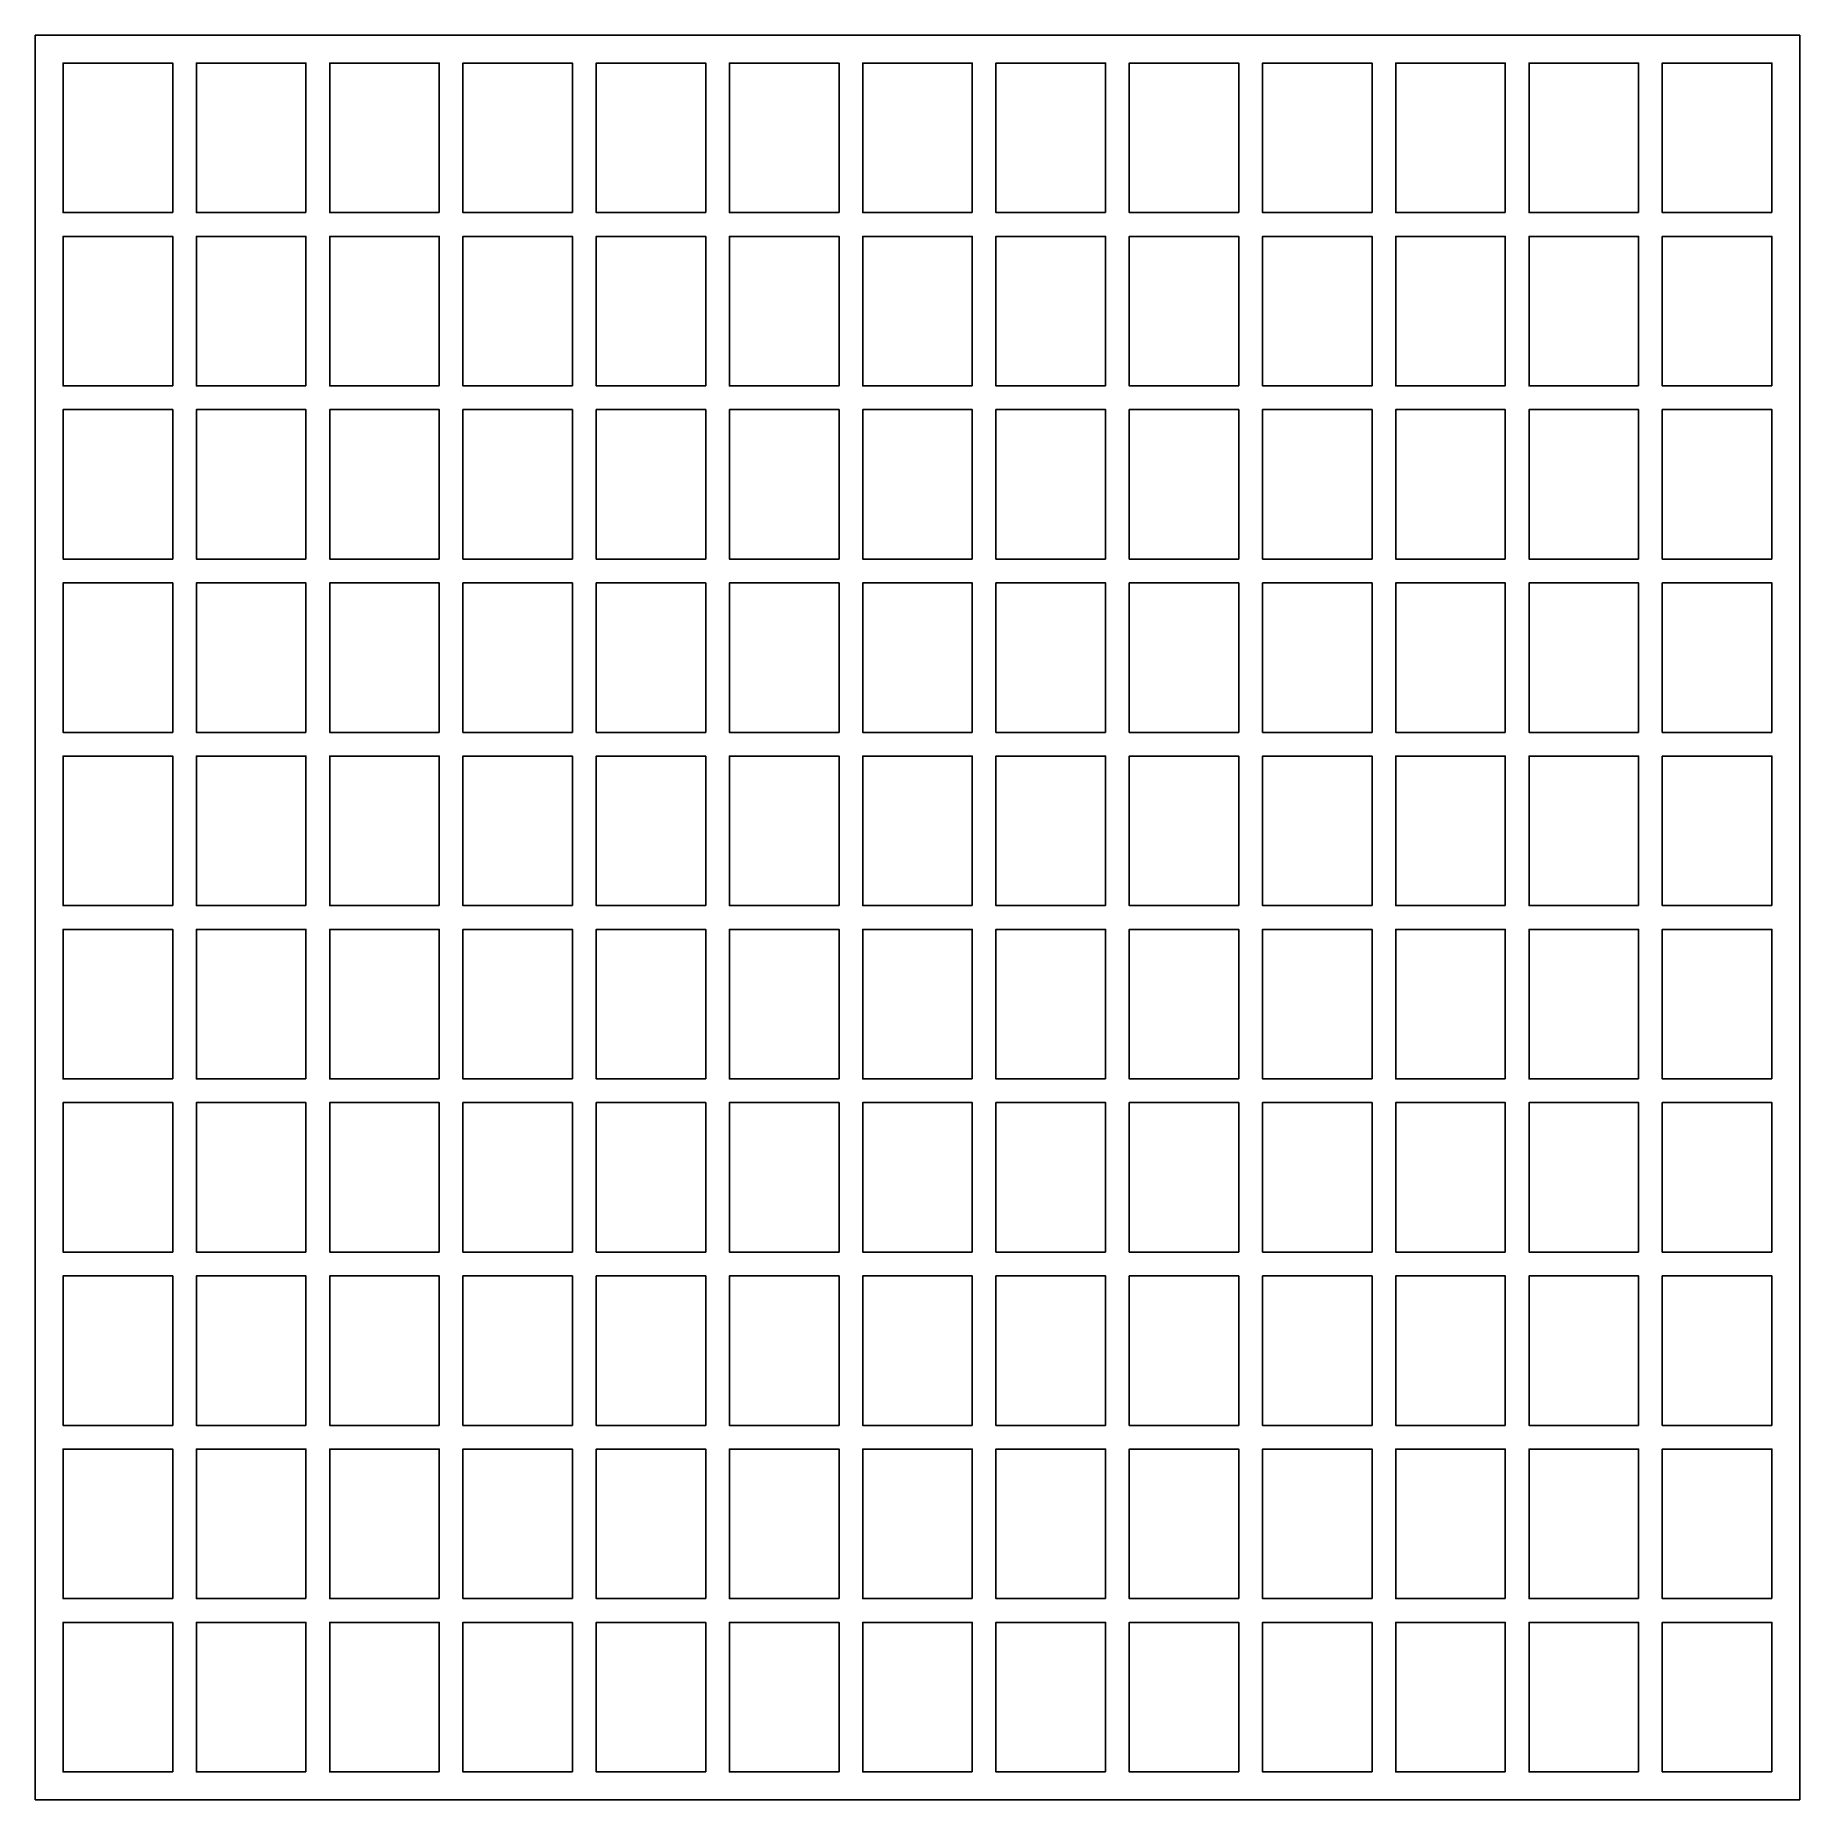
# Model space of a CAD drawing. Extents: x -89 to 132, y 27 to 248.
import ezdxf

# ---------------------------------------------------------------- set-up
doc = ezdxf.new("R2010")
doc.units = 0
doc.layers.add('Layer_1', color=7, linetype='CONTINUOUS')

msp = doc.modelspace()

# ---------------------------------------------------------------- linework, layer by layer
at = {"layer": 'Layer_1', "color": 5}
for points in [[(-89.168389, 248.113383), (-89.168389, 26.88662), (132.06839, 26.88662), (132.06839, 248.113383)], [(-71.941686, 225.874752), (-85.675757, 225.874752), (-85.675757, 244.620746), (-71.941686, 244.620746)], [(-55.23191, 225.874752), (-68.96597, 225.874752), (-68.96597, 244.620746), (-55.23191, 244.620746)], [(-38.52212, 225.874752), (-52.256178, 225.874752), (-52.256178, 244.620746), (-38.52212, 244.620746)], [(-21.812329, 225.874752), (-35.546389, 225.874752), (-35.546389, 244.620746), (-21.812329, 244.620746)], [(-5.102539, 225.874752), (-18.8366, 225.874752), (-18.8366, 244.620746), (-5.102539, 244.620746)], [(11.60724, 225.874752), (-2.126821, 225.874752), (-2.126821, 244.620746), (11.60724, 244.620746)], [(28.317029, 225.874752), (14.582969, 225.874752), (14.582969, 244.620746), (28.317029, 244.620746)], [(45.026815, 225.874752), (31.29276, 225.874752), (31.29276, 244.620746), (45.026815, 244.620746)], [(61.736602, 225.874752), (48.002545, 225.874752), (48.002545, 244.620746), (61.736602, 244.620746)], [(78.446391, 225.874752), (64.712331, 225.874752), (64.712331, 244.620746), (78.446391, 244.620746)], [(95.156178, 225.874752), (81.422118, 225.874752), (81.422118, 244.620746), (95.156178, 244.620746)], [(111.86596, 225.874752), (98.131904, 225.874752), (98.131904, 244.620746), (111.86596, 244.620746)], [(128.57575, 225.874752), (114.84169, 225.874752), (114.84169, 244.620746), (128.57575, 244.620746)], [(-71.941686, 204.153032), (-85.675757, 204.153032), (-85.675757, 222.899026), (-71.941686, 222.899026)], [(-55.23191, 204.153032), (-68.96597, 204.153032), (-68.96597, 222.899026), (-55.23191, 222.899026)], [(-38.52212, 204.153032), (-52.256178, 204.153032), (-52.256178, 222.899026), (-38.52212, 222.899026)], [(-21.812329, 204.153032), (-35.546389, 204.153032), (-35.546389, 222.899026), (-21.812329, 222.899026)], [(-5.102539, 204.153032), (-18.8366, 204.153032), (-18.8366, 222.899026), (-5.102539, 222.899026)], [(11.60724, 204.153032), (-2.126821, 204.153032), (-2.126821, 222.899026), (11.60724, 222.899026)], [(28.317029, 204.153032), (14.582969, 204.153032), (14.582969, 222.899026), (28.317029, 222.899026)], [(45.026815, 204.153032), (31.29276, 204.153032), (31.29276, 222.899026), (45.026815, 222.899026)], [(61.736602, 204.153032), (48.002545, 204.153032), (48.002545, 222.899026), (61.736602, 222.899026)], [(78.446391, 204.153032), (64.712331, 204.153032), (64.712331, 222.899026), (78.446391, 222.899026)], [(95.156178, 204.153032), (81.422118, 204.153032), (81.422118, 222.899026), (95.156178, 222.899026)], [(111.86596, 204.153032), (98.131904, 204.153032), (98.131904, 222.899026), (111.86596, 222.899026)], [(128.57575, 204.153032), (114.84169, 204.153032), (114.84169, 222.899026), (128.57575, 222.899026)], [(-71.941686, 182.43131), (-85.675757, 182.43131), (-85.675757, 201.177306), (-71.941686, 201.177306)], [(-55.23191, 182.43131), (-68.96597, 182.43131), (-68.96597, 201.177306), (-55.23191, 201.177306)], [(-38.52212, 182.43131), (-52.256178, 182.43131), (-52.256178, 201.177306), (-38.52212, 201.177306)], [(-21.812329, 182.43131), (-35.546389, 182.43131), (-35.546389, 201.177306), (-21.812329, 201.177306)], [(-5.102539, 182.43131), (-18.8366, 182.43131), (-18.8366, 201.177306), (-5.102539, 201.177306)], [(11.60724, 182.43131), (-2.126821, 182.43131), (-2.126821, 201.177306), (11.60724, 201.177306)], [(28.317029, 182.43131), (14.582969, 182.43131), (14.582969, 201.177306), (28.317029, 201.177306)], [(45.026815, 182.43131), (31.29276, 182.43131), (31.29276, 201.177306), (45.026815, 201.177306)], [(61.736602, 182.43131), (48.002545, 182.43131), (48.002545, 201.177306), (61.736602, 201.177306)], [(78.446391, 182.43131), (64.712331, 182.43131), (64.712331, 201.177306), (78.446391, 201.177306)], [(95.156178, 182.43131), (81.422118, 182.43131), (81.422118, 201.177306), (95.156178, 201.177306)], [(111.86596, 182.43131), (98.131904, 182.43131), (98.131904, 201.177306), (111.86596, 201.177306)], [(128.57575, 182.43131), (114.84169, 182.43131), (114.84169, 201.177306), (128.57575, 201.177306)], [(-71.941686, 160.70959), (-85.675757, 160.70959), (-85.675757, 179.45558), (-71.941686, 179.45558)], [(-55.23191, 160.70959), (-68.96597, 160.70959), (-68.96597, 179.45558), (-55.23191, 179.45558)], [(-38.52212, 160.70959), (-52.256178, 160.70959), (-52.256178, 179.45558), (-38.52212, 179.45558)], [(-21.812329, 160.70959), (-35.546389, 160.70959), (-35.546389, 179.45558), (-21.812329, 179.45558)], [(-5.102539, 160.70959), (-18.8366, 160.70959), (-18.8366, 179.45558), (-5.102539, 179.45558)], [(11.60724, 160.70959), (-2.126821, 160.70959), (-2.126821, 179.45558), (11.60724, 179.45558)], [(28.317029, 160.70959), (14.582969, 160.70959), (14.582969, 179.45558), (28.317029, 179.45558)], [(45.026815, 160.70959), (31.29276, 160.70959), (31.29276, 179.45558), (45.026815, 179.45558)], [(61.736602, 160.70959), (48.002545, 160.70959), (48.002545, 179.45558), (61.736602, 179.45558)], [(78.446391, 160.70959), (64.712331, 160.70959), (64.712331, 179.45558), (78.446391, 179.45558)], [(95.156178, 160.70959), (81.422118, 160.70959), (81.422118, 179.45558), (95.156178, 179.45558)], [(111.86596, 160.70959), (98.131904, 160.70959), (98.131904, 179.45558), (111.86596, 179.45558)], [(128.57575, 160.70959), (114.84169, 160.70959), (114.84169, 179.45558), (128.57575, 179.45558)], [(-71.941686, 138.98787), (-85.675757, 138.98787), (-85.675757, 157.73387), (-71.941686, 157.73387)], [(-55.23191, 138.98787), (-68.96597, 138.98787), (-68.96597, 157.73387), (-55.23191, 157.73387)], [(-38.52212, 138.98787), (-52.256178, 138.98787), (-52.256178, 157.73387), (-38.52212, 157.73387)], [(-21.812329, 138.98787), (-35.546389, 138.98787), (-35.546389, 157.73387), (-21.812329, 157.73387)], [(-5.102539, 138.98787), (-18.8366, 138.98787), (-18.8366, 157.73387), (-5.102539, 157.73387)], [(11.60724, 138.98787), (-2.126821, 138.98787), (-2.126821, 157.73387), (11.60724, 157.73387)], [(28.317029, 138.98787), (14.582969, 138.98787), (14.582969, 157.73387), (28.317029, 157.73387)], [(45.026815, 138.98787), (31.29276, 138.98787), (31.29276, 157.73387), (45.026815, 157.73387)], [(61.736602, 138.98787), (48.002545, 138.98787), (48.002545, 157.73387), (61.736602, 157.73387)], [(78.446391, 138.98787), (64.712331, 138.98787), (64.712331, 157.73387), (78.446391, 157.73387)], [(95.156178, 138.98787), (81.422118, 138.98787), (81.422118, 157.73387), (95.156178, 157.73387)], [(111.86596, 138.98787), (98.131904, 138.98787), (98.131904, 157.73387), (111.86596, 157.73387)], [(128.57575, 138.98787), (114.84169, 138.98787), (114.84169, 157.73387), (128.57575, 157.73387)], [(-71.941686, 117.26615), (-85.675757, 117.26615), (-85.675757, 136.01215), (-71.941686, 136.01215)], [(-55.23191, 117.26615), (-68.96597, 117.26615), (-68.96597, 136.01215), (-55.23191, 136.01215)], [(-38.52212, 117.26615), (-52.256178, 117.26615), (-52.256178, 136.01215), (-38.52212, 136.01215)], [(-21.812329, 117.26615), (-35.546389, 117.26615), (-35.546389, 136.01215), (-21.812329, 136.01215)], [(-5.102539, 117.26615), (-18.8366, 117.26615), (-18.8366, 136.01215), (-5.102539, 136.01215)], [(11.60724, 117.26615), (-2.126821, 117.26615), (-2.126821, 136.01215), (11.60724, 136.01215)], [(28.317029, 117.26615), (14.582969, 117.26615), (14.582969, 136.01215), (28.317029, 136.01215)], [(45.026815, 117.26615), (31.29276, 117.26615), (31.29276, 136.01215), (45.026815, 136.01215)], [(61.736602, 117.26615), (48.002545, 117.26615), (48.002545, 136.01215), (61.736602, 136.01215)], [(78.446391, 117.26615), (64.712331, 117.26615), (64.712331, 136.01215), (78.446391, 136.01215)], [(95.156178, 117.26615), (81.422118, 117.26615), (81.422118, 136.01215), (95.156178, 136.01215)], [(111.86596, 117.26615), (98.131904, 117.26615), (98.131904, 136.01215), (111.86596, 136.01215)], [(128.57575, 117.26615), (114.84169, 117.26615), (114.84169, 136.01215), (128.57575, 136.01215)], [(-71.941686, 95.54443), (-85.675757, 95.54443), (-85.675757, 114.29043), (-71.941686, 114.29043)], [(-55.23191, 95.54443), (-68.96597, 95.54443), (-68.96597, 114.29043), (-55.23191, 114.29043)], [(-38.52212, 95.54443), (-52.256178, 95.54443), (-52.256178, 114.29043), (-38.52212, 114.29043)], [(-21.812329, 95.54443), (-35.546389, 95.54443), (-35.546389, 114.29043), (-21.812329, 114.29043)], [(-5.102539, 95.54443), (-18.8366, 95.54443), (-18.8366, 114.29043), (-5.102539, 114.29043)], [(11.60724, 95.54443), (-2.126821, 95.54443), (-2.126821, 114.29043), (11.60724, 114.29043)], [(28.317029, 95.54443), (14.582969, 95.54443), (14.582969, 114.29043), (28.317029, 114.29043)], [(45.026815, 95.54443), (31.29276, 95.54443), (31.29276, 114.29043), (45.026815, 114.29043)], [(61.736602, 95.54443), (48.002545, 95.54443), (48.002545, 114.29043), (61.736602, 114.29043)], [(78.446391, 95.54443), (64.712331, 95.54443), (64.712331, 114.29043), (78.446391, 114.29043)], [(95.156178, 95.54443), (81.422118, 95.54443), (81.422118, 114.29043), (95.156178, 114.29043)], [(111.86596, 95.54443), (98.131904, 95.54443), (98.131904, 114.29043), (111.86596, 114.29043)], [(128.57575, 95.54443), (114.84169, 95.54443), (114.84169, 114.29043), (128.57575, 114.29043)], [(-71.941686, 73.82271), (-85.675757, 73.82271), (-85.675757, 92.5687), (-71.941686, 92.5687)], [(-55.23191, 73.82271), (-68.96597, 73.82271), (-68.96597, 92.5687), (-55.23191, 92.5687)], [(-38.52212, 73.82271), (-52.256178, 73.82271), (-52.256178, 92.5687), (-38.52212, 92.5687)], [(-21.812329, 73.82271), (-35.546389, 73.82271), (-35.546389, 92.5687), (-21.812329, 92.5687)], [(-5.102539, 73.82271), (-18.8366, 73.82271), (-18.8366, 92.5687), (-5.102539, 92.5687)], [(11.60724, 73.82271), (-2.126821, 73.82271), (-2.126821, 92.5687), (11.60724, 92.5687)], [(28.317029, 73.82271), (14.582969, 73.82271), (14.582969, 92.5687), (28.317029, 92.5687)], [(45.026815, 73.82271), (31.29276, 73.82271), (31.29276, 92.5687), (45.026815, 92.5687)], [(61.736602, 73.82271), (48.002545, 73.82271), (48.002545, 92.5687), (61.736602, 92.5687)], [(78.446391, 73.82271), (64.712331, 73.82271), (64.712331, 92.5687), (78.446391, 92.5687)], [(95.156178, 73.82271), (81.422118, 73.82271), (81.422118, 92.5687), (95.156178, 92.5687)], [(111.86596, 73.82271), (98.131904, 73.82271), (98.131904, 92.5687), (111.86596, 92.5687)], [(128.57575, 73.82271), (114.84169, 73.82271), (114.84169, 92.5687), (128.57575, 92.5687)], [(-71.941686, 52.10099), (-85.675757, 52.10099), (-85.675757, 70.84698), (-71.941686, 70.84698)], [(-55.23191, 52.10099), (-68.96597, 52.10099), (-68.96597, 70.84698), (-55.23191, 70.84698)], [(-38.52212, 52.10099), (-52.256178, 52.10099), (-52.256178, 70.84698), (-38.52212, 70.84698)], [(-21.812329, 52.10099), (-35.546389, 52.10099), (-35.546389, 70.84698), (-21.812329, 70.84698)], [(-5.102539, 52.10099), (-18.8366, 52.10099), (-18.8366, 70.84698), (-5.102539, 70.84698)], [(11.60724, 52.10099), (-2.126821, 52.10099), (-2.126821, 70.84698), (11.60724, 70.84698)], [(28.317029, 52.10099), (14.582969, 52.10099), (14.582969, 70.84698), (28.317029, 70.84698)], [(45.026815, 52.10099), (31.29276, 52.10099), (31.29276, 70.84698), (45.026815, 70.84698)], [(61.736602, 52.10099), (48.002545, 52.10099), (48.002545, 70.84698), (61.736602, 70.84698)], [(78.446391, 52.10099), (64.712331, 52.10099), (64.712331, 70.84698), (78.446391, 70.84698)], [(95.156178, 52.10099), (81.422118, 52.10099), (81.422118, 70.84698), (95.156178, 70.84698)], [(111.86596, 52.10099), (98.131904, 52.10099), (98.131904, 70.84698), (111.86596, 70.84698)], [(128.57575, 52.10099), (114.84169, 52.10099), (114.84169, 70.84698), (128.57575, 70.84698)], [(-71.941686, 30.37928), (-85.675757, 30.37928), (-85.675757, 49.12527), (-71.941686, 49.12527)], [(-55.23191, 30.37928), (-68.96597, 30.37928), (-68.96597, 49.12527), (-55.23191, 49.12527)], [(-38.52212, 30.37928), (-52.256178, 30.37928), (-52.256178, 49.12527), (-38.52212, 49.12527)], [(-21.812329, 30.37928), (-35.546389, 30.37928), (-35.546389, 49.12527), (-21.812329, 49.12527)], [(-5.102539, 30.37928), (-18.8366, 30.37928), (-18.8366, 49.12527), (-5.102539, 49.12527)], [(11.60724, 30.37928), (-2.126821, 30.37928), (-2.126821, 49.12527), (11.60724, 49.12527)], [(28.317029, 30.37928), (14.582969, 30.37928), (14.582969, 49.12527), (28.317029, 49.12527)], [(45.026815, 30.37928), (31.29276, 30.37928), (31.29276, 49.12527), (45.026815, 49.12527)], [(61.736602, 30.37928), (48.002545, 30.37928), (48.002545, 49.12527), (61.736602, 49.12527)], [(78.446391, 30.37928), (64.712331, 30.37928), (64.712331, 49.12527), (78.446391, 49.12527)], [(95.156178, 30.37928), (81.422118, 30.37928), (81.422118, 49.12527), (95.156178, 49.12527)], [(111.86596, 30.37928), (98.131904, 30.37928), (98.131904, 49.12527), (111.86596, 49.12527)], [(128.57575, 30.37928), (114.84169, 30.37928), (114.84169, 49.12527), (128.57575, 49.12527)]]:
    msp.add_lwpolyline(points, close=True, dxfattribs=at)

doc.saveas('drawing.dxf')
